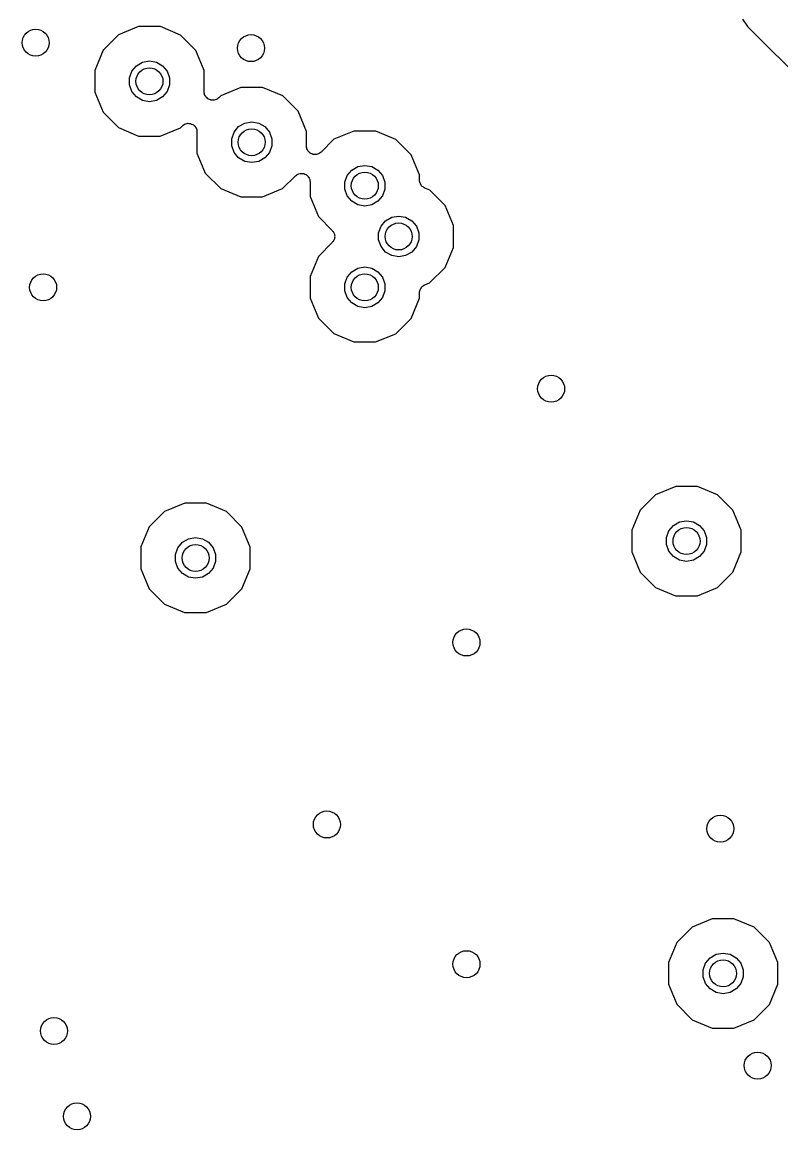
# Model space of a CAD drawing. Extents: x 10 to 287, y -200 to -10.
# Drawn here: x 121.15 to 132.37, y -120.31 to -103.95 of the extents above; entities that cross this region are included whole.
import ezdxf

# ---------------------------------------------------------------- set-up
doc = ezdxf.new("R2010")
doc.units = 0
doc.header["$MEASUREMENT"] = 0
doc.layers.add('BLACK', color=7, linetype='CONTINUOUS')

msp = doc.modelspace()

# ---------------------------------------------------------------- linework, layer by layer
at = {"layer": 'Black'}
for p, q in [((131.788, -103.9), (131.86, -104.008)), ((122.87, -104.012), (122.573, -104.135)), ((123.191, -104.012), (122.87, -104.012)), ((123.488, -104.136), (123.191, -104.012)), ((131.86, -104.008), (135.942, -108.09)), ((122.573, -104.135), (122.346, -104.362)), ((123.715, -104.363), (123.488, -104.136)), ((122.346, -104.362), (122.222, -104.659)), ((123.838, -104.66), (123.715, -104.363)), ((122.837, -104.59), (122.927, -104.537)), ((122.927, -104.537), (123.03, -104.519)), ((123.03, -104.519), (123.133, -104.537)), ((123.133, -104.537), (123.223, -104.59)), ((122.222, -104.659), (122.222, -104.98)), ((122.734, -104.768), (122.769, -104.67)), ((122.769, -104.67), (122.837, -104.59)), ((123.223, -104.59), (123.291, -104.67)), ((123.291, -104.67), (123.326, -104.768)), ((123.838, -104.974), (123.838, -104.66)), ((122.734, -104.872), (122.734, -104.768)), ((122.769, -104.97), (122.734, -104.872)), ((123.326, -104.872), (123.291, -104.97)), ((123.326, -104.768), (123.326, -104.872)), ((122.222, -104.98), (122.345, -105.277)), ((122.837, -105.05), (122.769, -104.97)), ((122.927, -105.103), (122.837, -105.05)), ((123.223, -105.05), (123.133, -105.103)), ((123.291, -104.97), (123.223, -105.05)), ((123.84, -104.99), (123.838, -104.974)), ((123.842, -105.006), (123.84, -104.99)), ((123.844, -105.011), (123.842, -105.006)), ((123.845, -105.017), (123.844, -105.011)), ((123.853, -105.031), (123.845, -105.017)), ((123.86, -105.046), (123.853, -105.031)), ((123.864, -105.05), (123.86, -105.046)), ((123.867, -105.055), (123.864, -105.05)), ((123.88, -105.066), (123.867, -105.055)), ((124.054, -105.064), (124.041, -105.073)), ((124.083, -105.035), (124.054, -105.064)), ((124.38, -104.912), (124.083, -105.035)), ((124.701, -104.912), (124.38, -104.912)), ((124.998, -105.036), (124.701, -104.912)), ((125.225, -105.263), (124.998, -105.036)), ((123.03, -105.121), (122.927, -105.103)), ((123.133, -105.103), (123.03, -105.121)), ((123.892, -105.078), (123.88, -105.066)), ((123.897, -105.08), (123.892, -105.078)), ((123.901, -105.084), (123.897, -105.08)), ((123.917, -105.089), (123.901, -105.084)), ((123.932, -105.096), (123.917, -105.089)), ((123.937, -105.097), (123.932, -105.096)), ((123.942, -105.099), (123.937, -105.097)), ((123.959, -105.099), (123.942, -105.099)), ((123.976, -105.1), (123.959, -105.099)), ((123.981, -105.099), (123.976, -105.1)), ((123.987, -105.099), (123.981, -105.099)), ((124.002, -105.093), (123.987, -105.099)), ((124.018, -105.089), (124.002, -105.093)), ((124.023, -105.086), (124.018, -105.089)), ((124.028, -105.084), (124.023, -105.086)), ((124.041, -105.073), (124.028, -105.084)), ((122.345, -105.277), (122.572, -105.504)), ((125.348, -105.56), (125.225, -105.263)), ((122.572, -105.504), (122.869, -105.628)), ((123.19, -105.628), (123.487, -105.505)), ((123.487, -105.505), (123.516, -105.476)), ((123.516, -105.476), (123.529, -105.467)), ((123.529, -105.467), (123.542, -105.456)), ((123.542, -105.456), (123.547, -105.454)), ((123.547, -105.454), (123.552, -105.451)), ((123.552, -105.451), (123.568, -105.447)), ((123.568, -105.447), (123.583, -105.441)), ((123.583, -105.441), (123.589, -105.441)), ((123.589, -105.441), (123.594, -105.44)), ((123.594, -105.44), (123.611, -105.441)), ((123.611, -105.441), (123.628, -105.441)), ((123.628, -105.441), (123.633, -105.443)), ((123.633, -105.443), (123.638, -105.444)), ((123.638, -105.444), (123.653, -105.451)), ((123.653, -105.451), (123.669, -105.456)), ((123.669, -105.456), (123.673, -105.46)), ((123.673, -105.46), (123.678, -105.462)), ((123.678, -105.462), (123.69, -105.474)), ((123.69, -105.474), (123.703, -105.485)), ((123.703, -105.485), (123.706, -105.49)), ((123.706, -105.49), (123.71, -105.494)), ((123.71, -105.494), (123.717, -105.509)), ((123.717, -105.509), (123.725, -105.523)), ((123.725, -105.523), (123.726, -105.529)), ((123.726, -105.529), (123.728, -105.534)), ((123.728, -105.534), (123.73, -105.55)), ((123.73, -105.55), (123.732, -105.566)), ((124.279, -105.57), (124.347, -105.49)), ((124.347, -105.49), (124.437, -105.437)), ((124.437, -105.437), (124.54, -105.419)), ((124.54, -105.419), (124.643, -105.437)), ((124.643, -105.437), (124.733, -105.49)), ((124.733, -105.49), (124.801, -105.57)), ((126.05, -105.555), (125.753, -105.677)), ((126.371, -105.555), (126.05, -105.555)), ((126.668, -105.678), (126.371, -105.555)), ((122.869, -105.628), (123.19, -105.628)), ((123.732, -105.566), (123.732, -105.88)), ((124.244, -105.668), (124.279, -105.57)), ((124.244, -105.772), (124.244, -105.668)), ((124.801, -105.57), (124.836, -105.668)), ((124.836, -105.668), (124.836, -105.772)), ((125.348, -105.776), (125.348, -105.56)), ((125.753, -105.677), (125.564, -105.866)), ((126.895, -105.906), (126.668, -105.678)), ((123.732, -105.88), (123.855, -106.177)), ((124.279, -105.87), (124.244, -105.772)), ((124.347, -105.95), (124.279, -105.87)), ((124.801, -105.87), (124.733, -105.95)), ((124.836, -105.772), (124.801, -105.87)), ((125.351, -105.792), (125.348, -105.776)), ((125.352, -105.809), (125.351, -105.792)), ((125.354, -105.814), (125.352, -105.809)), ((125.355, -105.819), (125.354, -105.814)), ((125.364, -105.834), (125.355, -105.819)), ((125.371, -105.849), (125.364, -105.834)), ((125.375, -105.853), (125.371, -105.849)), ((125.377, -105.857), (125.375, -105.853)), ((125.39, -105.868), (125.377, -105.857)), ((125.402, -105.88), (125.39, -105.868)), ((125.407, -105.882), (125.402, -105.88)), ((125.411, -105.886), (125.407, -105.882)), ((125.551, -105.875), (125.538, -105.886)), ((125.564, -105.866), (125.551, -105.875)), ((124.437, -106.003), (124.347, -105.95)), ((124.54, -106.021), (124.437, -106.003)), ((124.643, -106.003), (124.54, -106.021)), ((124.733, -105.95), (124.643, -106.003)), ((125.427, -105.891), (125.411, -105.886)), ((125.442, -105.899), (125.427, -105.891)), ((125.447, -105.899), (125.442, -105.899)), ((125.453, -105.901), (125.447, -105.899)), ((125.469, -105.901), (125.453, -105.901)), ((125.486, -105.902), (125.469, -105.901)), ((125.491, -105.901), (125.486, -105.902)), ((125.497, -105.901), (125.491, -105.901)), ((125.512, -105.895), (125.497, -105.901)), ((125.528, -105.891), (125.512, -105.895)), ((125.533, -105.888), (125.528, -105.891)), ((125.538, -105.886), (125.533, -105.888)), ((127.018, -106.203), (126.895, -105.906)), ((123.855, -106.177), (124.082, -106.404)), ((125.186, -106.217), (125.199, -106.207)), ((125.199, -106.207), (125.212, -106.197)), ((125.212, -106.197), (125.217, -106.195)), ((125.217, -106.195), (125.222, -106.191)), ((125.222, -106.191), (125.238, -106.187)), ((125.238, -106.187), (125.253, -106.182)), ((125.253, -106.182), (125.259, -106.182)), ((125.259, -106.182), (125.264, -106.18)), ((125.264, -106.18), (125.281, -106.182)), ((125.281, -106.182), (125.298, -106.182)), ((125.298, -106.182), (125.303, -106.183)), ((125.303, -106.183), (125.308, -106.184)), ((125.308, -106.184), (125.323, -106.191)), ((125.323, -106.191), (125.339, -106.197)), ((125.339, -106.197), (125.343, -106.2)), ((125.343, -106.2), (125.348, -106.203)), ((125.348, -106.203), (125.36, -106.214)), ((125.95, -106.212), (126.017, -106.132)), ((126.017, -106.132), (126.107, -106.08)), ((126.107, -106.08), (126.21, -106.062)), ((126.21, -106.062), (126.313, -106.08)), ((126.313, -106.08), (126.403, -106.132)), ((126.403, -106.132), (126.471, -106.212)), ((127.018, -106.28), (127.018, -106.203)), ((124.997, -106.405), (125.186, -106.217)), ((125.36, -106.214), (125.373, -106.225)), ((125.373, -106.225), (125.376, -106.23)), ((125.376, -106.23), (125.379, -106.234)), ((125.379, -106.234), (125.386, -106.249)), ((125.386, -106.249), (125.395, -106.263)), ((125.395, -106.263), (125.396, -106.269)), ((125.396, -106.269), (125.398, -106.274)), ((125.398, -106.274), (125.4, -106.29)), ((125.4, -106.29), (125.402, -106.307)), ((125.402, -106.307), (125.402, -106.522)), ((125.914, -106.31), (125.95, -106.212)), ((125.914, -106.415), (125.914, -106.31)), ((126.471, -106.212), (126.506, -106.31)), ((126.506, -106.31), (126.506, -106.415)), ((127.019, -106.288), (127.018, -106.28)), ((127.019, -106.297), (127.019, -106.288)), ((127.023, -106.31), (127.019, -106.297)), ((127.025, -106.323), (127.023, -106.31)), ((127.03, -106.331), (127.025, -106.323)), ((127.032, -106.339), (127.03, -106.331)), ((127.041, -106.35), (127.032, -106.339)), ((127.047, -106.362), (127.041, -106.35)), ((127.054, -106.367), (127.047, -106.362)), ((127.059, -106.374), (127.054, -106.367)), ((127.071, -106.381), (127.059, -106.374)), ((124.082, -106.404), (124.379, -106.528)), ((124.379, -106.528), (124.7, -106.528)), ((124.7, -106.528), (124.997, -106.405)), ((125.402, -106.522), (125.525, -106.819)), ((125.95, -106.513), (125.914, -106.415)), ((126.017, -106.593), (125.95, -106.513)), ((126.471, -106.513), (126.403, -106.593)), ((126.506, -106.415), (126.471, -106.513)), ((127.081, -106.39), (127.071, -106.381)), ((127.089, -106.393), (127.081, -106.39)), ((127.096, -106.397), (127.089, -106.393)), ((127.169, -106.427), (127.096, -106.397)), ((127.396, -106.655), (127.169, -106.427)), ((126.107, -106.645), (126.017, -106.593)), ((126.21, -106.663), (126.107, -106.645)), ((126.313, -106.645), (126.21, -106.663)), ((126.403, -106.593), (126.313, -106.645)), ((127.518, -106.952), (127.396, -106.655)), ((125.525, -106.819), (125.729, -107.024)), ((126.517, -106.881), (126.608, -106.829)), ((126.608, -106.829), (126.71, -106.811)), ((126.71, -106.811), (126.813, -106.829)), ((126.813, -106.829), (126.904, -106.881)), ((125.729, -107.024), (125.735, -107.033)), ((126.414, -107.06), (126.45, -106.961)), ((126.45, -106.961), (126.517, -106.881)), ((126.904, -106.881), (126.971, -106.961)), ((126.971, -106.961), (127.007, -107.06)), ((127.518, -107.273), (127.518, -106.952)), ((125.735, -107.033), (125.743, -107.04)), ((125.743, -107.186), (125.735, -107.194)), ((125.743, -107.04), (125.748, -107.051)), ((125.747, -107.176), (125.743, -107.186)), ((125.754, -107.167), (125.747, -107.176)), ((125.748, -107.051), (125.754, -107.06)), ((125.754, -107.06), (125.757, -107.07)), ((125.757, -107.156), (125.754, -107.167)), ((125.757, -107.07), (125.761, -107.08)), ((125.761, -107.146), (125.757, -107.156)), ((125.761, -107.08), (125.762, -107.092)), ((125.762, -107.135), (125.761, -107.146)), ((125.762, -107.092), (125.765, -107.102)), ((125.765, -107.124), (125.762, -107.135)), ((125.765, -107.102), (125.764, -107.113)), ((125.764, -107.113), (125.765, -107.124)), ((126.414, -107.164), (126.414, -107.06)), ((126.45, -107.262), (126.414, -107.164)), ((127.007, -107.164), (126.971, -107.262)), ((127.007, -107.06), (127.007, -107.164)), ((125.728, -107.203), (125.526, -107.406)), ((125.735, -107.194), (125.728, -107.203)), ((126.517, -107.342), (126.45, -107.262)), ((126.608, -107.395), (126.517, -107.342)), ((126.904, -107.342), (126.813, -107.395)), ((126.971, -107.262), (126.904, -107.342)), ((127.395, -107.57), (127.518, -107.273)), ((125.526, -107.406), (125.402, -107.702)), ((126.71, -107.413), (126.608, -107.395)), ((126.813, -107.395), (126.71, -107.413)), ((125.95, -107.713), (126.017, -107.633)), ((126.017, -107.633), (126.107, -107.581)), ((126.107, -107.581), (126.21, -107.563)), ((126.21, -107.563), (126.313, -107.581)), ((126.313, -107.581), (126.403, -107.633)), ((126.403, -107.633), (126.471, -107.713)), ((127.167, -107.797), (127.395, -107.57)), ((125.402, -107.702), (125.402, -108.024)), ((125.914, -107.811), (125.95, -107.713)), ((125.914, -107.916), (125.914, -107.811)), ((126.471, -107.713), (126.506, -107.811)), ((126.506, -107.811), (126.506, -107.916)), ((127.059, -107.85), (127.071, -107.843)), ((127.071, -107.843), (127.081, -107.834)), ((127.081, -107.834), (127.089, -107.831)), ((127.089, -107.831), (127.096, -107.826)), ((127.096, -107.826), (127.167, -107.797)), ((125.95, -108.014), (125.914, -107.916)), ((126.506, -107.916), (126.471, -108.014)), ((127.018, -107.944), (127.019, -107.935)), ((127.018, -108.025), (127.018, -107.944)), ((127.019, -107.927), (127.023, -107.914)), ((127.019, -107.935), (127.019, -107.927)), ((127.023, -107.914), (127.025, -107.9)), ((127.025, -107.9), (127.03, -107.893)), ((127.03, -107.893), (127.032, -107.885)), ((127.032, -107.885), (127.041, -107.874)), ((127.041, -107.874), (127.047, -107.862)), ((127.047, -107.862), (127.054, -107.857)), ((127.054, -107.857), (127.059, -107.85)), ((125.402, -108.024), (125.525, -108.321)), ((126.017, -108.094), (125.95, -108.014)), ((126.107, -108.146), (126.017, -108.094)), ((126.21, -108.165), (126.107, -108.146)), ((126.313, -108.146), (126.21, -108.165)), ((126.403, -108.094), (126.313, -108.146)), ((126.471, -108.014), (126.403, -108.094)), ((126.894, -108.322), (127.018, -108.025)), ((125.525, -108.321), (125.752, -108.548)), ((126.667, -108.549), (126.894, -108.322)), ((125.752, -108.548), (126.049, -108.671)), ((126.37, -108.671), (126.667, -108.549)), ((126.049, -108.671), (126.37, -108.671)), ((130.503, -110.928), (130.276, -111.155)), ((130.8, -110.805), (130.503, -110.928)), ((131.121, -110.805), (130.8, -110.805)), ((131.418, -110.928), (131.121, -110.805)), ((131.645, -111.156), (131.418, -110.928)), ((123.551, -111.054), (123.254, -111.176)), ((123.872, -111.054), (123.551, -111.054)), ((124.169, -111.177), (123.872, -111.054)), ((123.254, -111.176), (123.026, -111.403)), ((124.396, -111.405), (124.169, -111.177)), ((130.276, -111.155), (130.152, -111.451)), ((131.768, -111.453), (131.645, -111.156)), ((123.026, -111.403), (122.903, -111.7)), ((124.519, -111.702), (124.396, -111.405)), ((130.699, -111.462), (130.766, -111.382)), ((130.766, -111.382), (130.857, -111.33)), ((130.857, -111.33), (130.96, -111.312)), ((130.96, -111.312), (131.063, -111.33)), ((131.063, -111.33), (131.153, -111.382)), ((131.153, -111.382), (131.22, -111.462)), ((123.517, -111.631), (123.608, -111.579)), ((123.608, -111.579), (123.711, -111.561)), ((123.711, -111.561), (123.814, -111.579)), ((123.814, -111.579), (123.904, -111.631)), ((130.152, -111.451), (130.152, -111.773)), ((130.664, -111.56), (130.699, -111.462)), ((130.664, -111.665), (130.664, -111.56)), ((131.22, -111.462), (131.256, -111.56)), ((131.256, -111.56), (131.256, -111.665)), ((131.767, -111.774), (131.768, -111.453)), ((122.903, -111.7), (122.903, -112.022)), ((123.414, -111.809), (123.45, -111.711)), ((123.45, -111.711), (123.517, -111.631)), ((123.904, -111.631), (123.971, -111.711)), ((123.971, -111.711), (124.007, -111.809)), ((124.518, -111.798), (124.519, -111.702)), ((130.152, -111.773), (130.275, -112.07)), ((130.699, -111.763), (130.664, -111.665)), ((130.766, -111.843), (130.699, -111.763)), ((131.22, -111.763), (131.153, -111.843)), ((131.256, -111.665), (131.22, -111.763)), ((131.644, -112.071), (131.767, -111.774)), ((123.414, -111.914), (123.414, -111.809)), ((123.45, -112.012), (123.414, -111.914)), ((124.007, -111.914), (123.971, -112.012)), ((124.007, -111.809), (124.007, -111.914)), ((124.518, -112.023), (124.518, -111.798)), ((124.518, -111.798), (124.518, -111.798)), ((130.857, -111.895), (130.766, -111.843)), ((130.96, -111.914), (130.857, -111.895)), ((131.063, -111.895), (130.96, -111.914)), ((131.153, -111.843), (131.063, -111.895)), ((122.903, -112.022), (123.026, -112.319)), ((123.517, -112.092), (123.45, -112.012)), ((123.608, -112.144), (123.517, -112.092)), ((123.904, -112.092), (123.814, -112.144)), ((123.971, -112.012), (123.904, -112.092)), ((124.395, -112.32), (124.518, -112.023)), ((130.275, -112.07), (130.502, -112.297)), ((131.417, -112.298), (131.644, -112.071)), ((123.711, -112.162), (123.608, -112.144)), ((123.814, -112.144), (123.711, -112.162)), ((123.026, -112.319), (123.253, -112.546)), ((124.168, -112.547), (124.395, -112.32)), ((130.502, -112.297), (130.798, -112.42)), ((130.798, -112.42), (131.12, -112.421)), ((131.12, -112.421), (131.417, -112.298)), ((123.253, -112.546), (123.549, -112.669)), ((123.871, -112.669), (124.168, -112.547)), ((123.549, -112.669), (123.871, -112.669)), ((131.043, -117.315), (130.816, -117.542)), ((131.34, -117.192), (131.043, -117.315)), ((131.661, -117.192), (131.34, -117.192)), ((131.958, -117.316), (131.661, -117.192)), ((132.047, -117.405), (131.958, -117.316)), ((132.185, -117.543), (132.047, -117.405)), ((130.816, -117.542), (130.692, -117.839)), ((132.308, -117.84), (132.185, -117.543)), ((131.239, -117.85), (131.307, -117.77)), ((131.307, -117.77), (131.397, -117.717)), ((131.397, -117.717), (131.5, -117.699)), ((131.5, -117.699), (131.603, -117.717)), ((131.603, -117.717), (131.693, -117.77)), ((131.693, -117.77), (131.761, -117.85)), ((130.692, -117.839), (130.692, -118.16)), ((131.204, -117.948), (131.239, -117.85)), ((131.204, -118.052), (131.204, -117.948)), ((131.761, -117.85), (131.796, -117.948)), ((131.796, -117.948), (131.796, -118.052)), ((132.308, -118.161), (132.308, -117.84)), ((131.239, -118.15), (131.204, -118.052)), ((131.307, -118.23), (131.239, -118.15)), ((131.761, -118.15), (131.693, -118.23)), ((131.796, -118.052), (131.761, -118.15)), ((130.692, -118.16), (130.815, -118.457)), ((131.397, -118.283), (131.307, -118.23)), ((131.5, -118.301), (131.397, -118.283)), ((131.603, -118.283), (131.5, -118.301)), ((131.693, -118.23), (131.603, -118.283)), ((132.184, -118.458), (132.308, -118.161)), ((130.815, -118.457), (131.042, -118.684)), ((131.957, -118.685), (132.184, -118.458)), ((131.042, -118.684), (131.339, -118.808)), ((131.339, -118.808), (131.66, -118.808)), ((131.66, -118.808), (131.957, -118.685))]:
    msp.add_line(p, q, dxfattribs=at)
for centre in [(121.35, -104.25), (124.53, -104.33), (123.03, -104.82), (124.54, -105.72), (126.21, -106.362), (126.71, -107.112), (121.46, -107.864), (126.21, -107.864), (128.961, -109.362), (130.96, -111.613), (123.711, -111.862), (127.711, -113.111), (125.65, -115.8), (131.46, -115.862), (127.711, -117.864), (131.5, -118), (121.62, -118.85), (132.011, -119.362), (121.961, -120.112)]:
    msp.add_circle(centre, 0.1994, dxfattribs=at)

doc.saveas('drawing.dxf')
